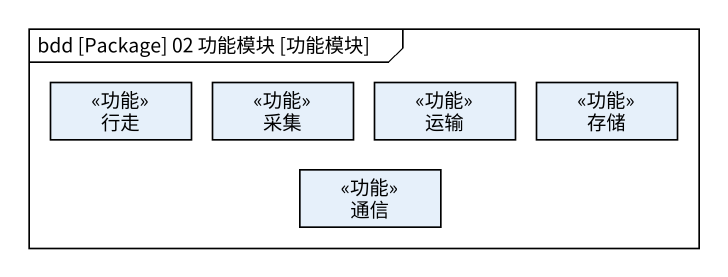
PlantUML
@startuml
mainframe bdd [Package] 02 功能模块 [功能模块]
hide circle
hide empty members
class 行走 <<功能>>
class 采集 <<功能>>
class 运输 <<功能>>
class 存储 <<功能>>
class 通信 <<功能>>
@enduml
